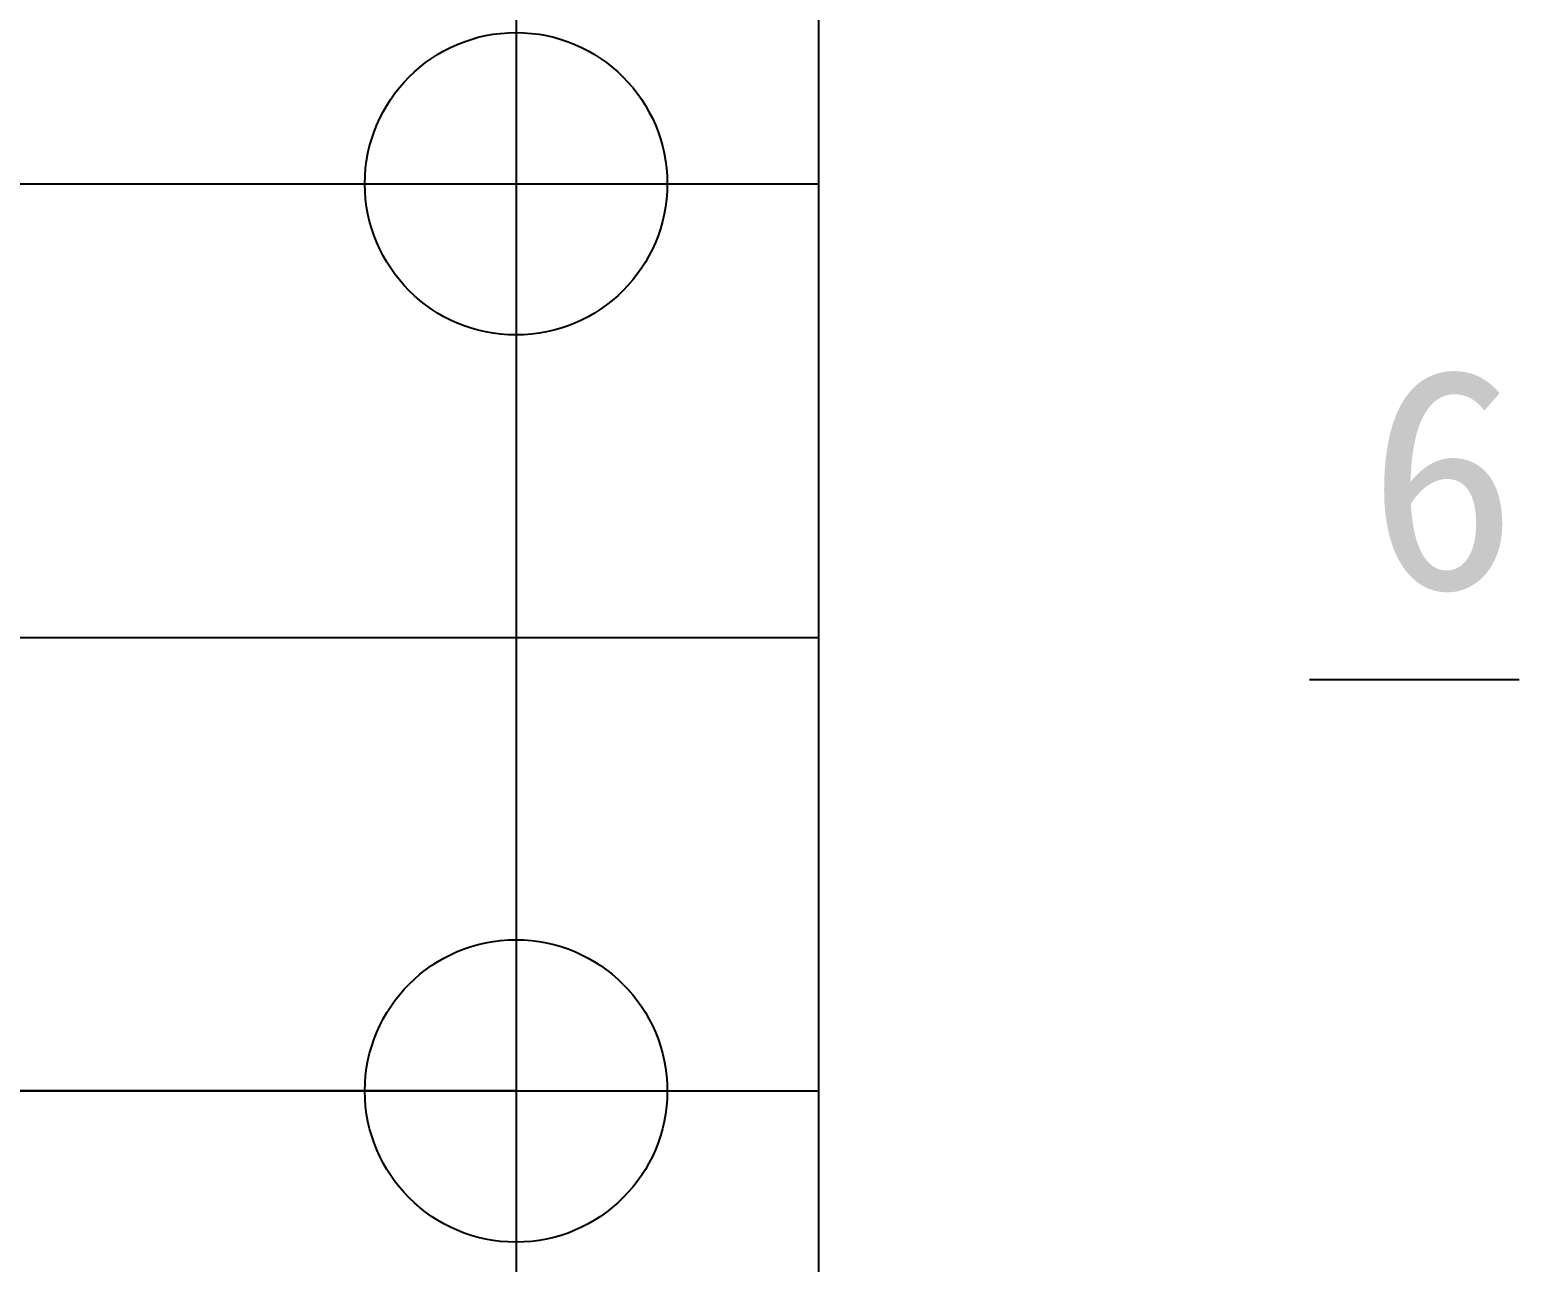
# Model space of a CAD drawing. Header units: metres. Extents: x 4568 to 182545, y -86951 to 35529.
# Drawn here: x 27666 to 29321, y -68736 to -67366 of the extents above; entities that cross this region are included whole.
import ezdxf

# ---------------------------------------------------------------- set-up
doc = ezdxf.new("R2010")
doc.units = ezdxf.units.M
for name, color, linetype in [('AXIS', 9, 'Continuous'), ('LI', 7, 'Continuous'), ('LIS', 2, 'Continuous'), ('LT', 7, 'Continuous'), ('TXT', 7, 'Continuous')]:
    doc.layers.add(name, color=color, linetype=linetype)

msp = doc.modelspace()

# ---------------------------------------------------------------- linework, layer by layer
at = {"layer": 'AXIS'}
for p, q in [((28206.16, -67200.86), (28206.16, -69392.52)), ((25852.94, -67537.04), (28542.33, -67537.04)), ((25852.94, -68041.3), (28542.33, -68041.3)), ((25852.94, -68545.56), (28542.33, -68545.56))]:
    msp.add_line(p, q, dxfattribs=at)
at = {"layer": 'LI'}
for centre in [(28206.16, -67537.04), (28206.16, -68545.56)]:
    msp.add_circle(centre, 168.09, dxfattribs=at)
at = {"layer": 'LIS'}
for p, q in [((28542.33, -67200.86), (28542.33, -68881.73)), ((26189.11, -67537.04), (28206.16, -67537.04)), ((28206.16, -67537.04), (28206.16, -68545.56)), ((28206.16, -68545.56), (26189.11, -68545.56))]:
    msp.add_line(p, q, dxfattribs=at)
at = {"layer": 'LT'}
msp.add_lwpolyline([(29088.2, -68087.98), (29321.49, -68087.98)], dxfattribs=at)

# ---------------------------------------------------------------- texts
at = {"layer": 'TXT'}
msp.add_text('6', height=245, dxfattribs=at).set_placement((29152.97, -67987.28))

doc.saveas('drawing.dxf')
